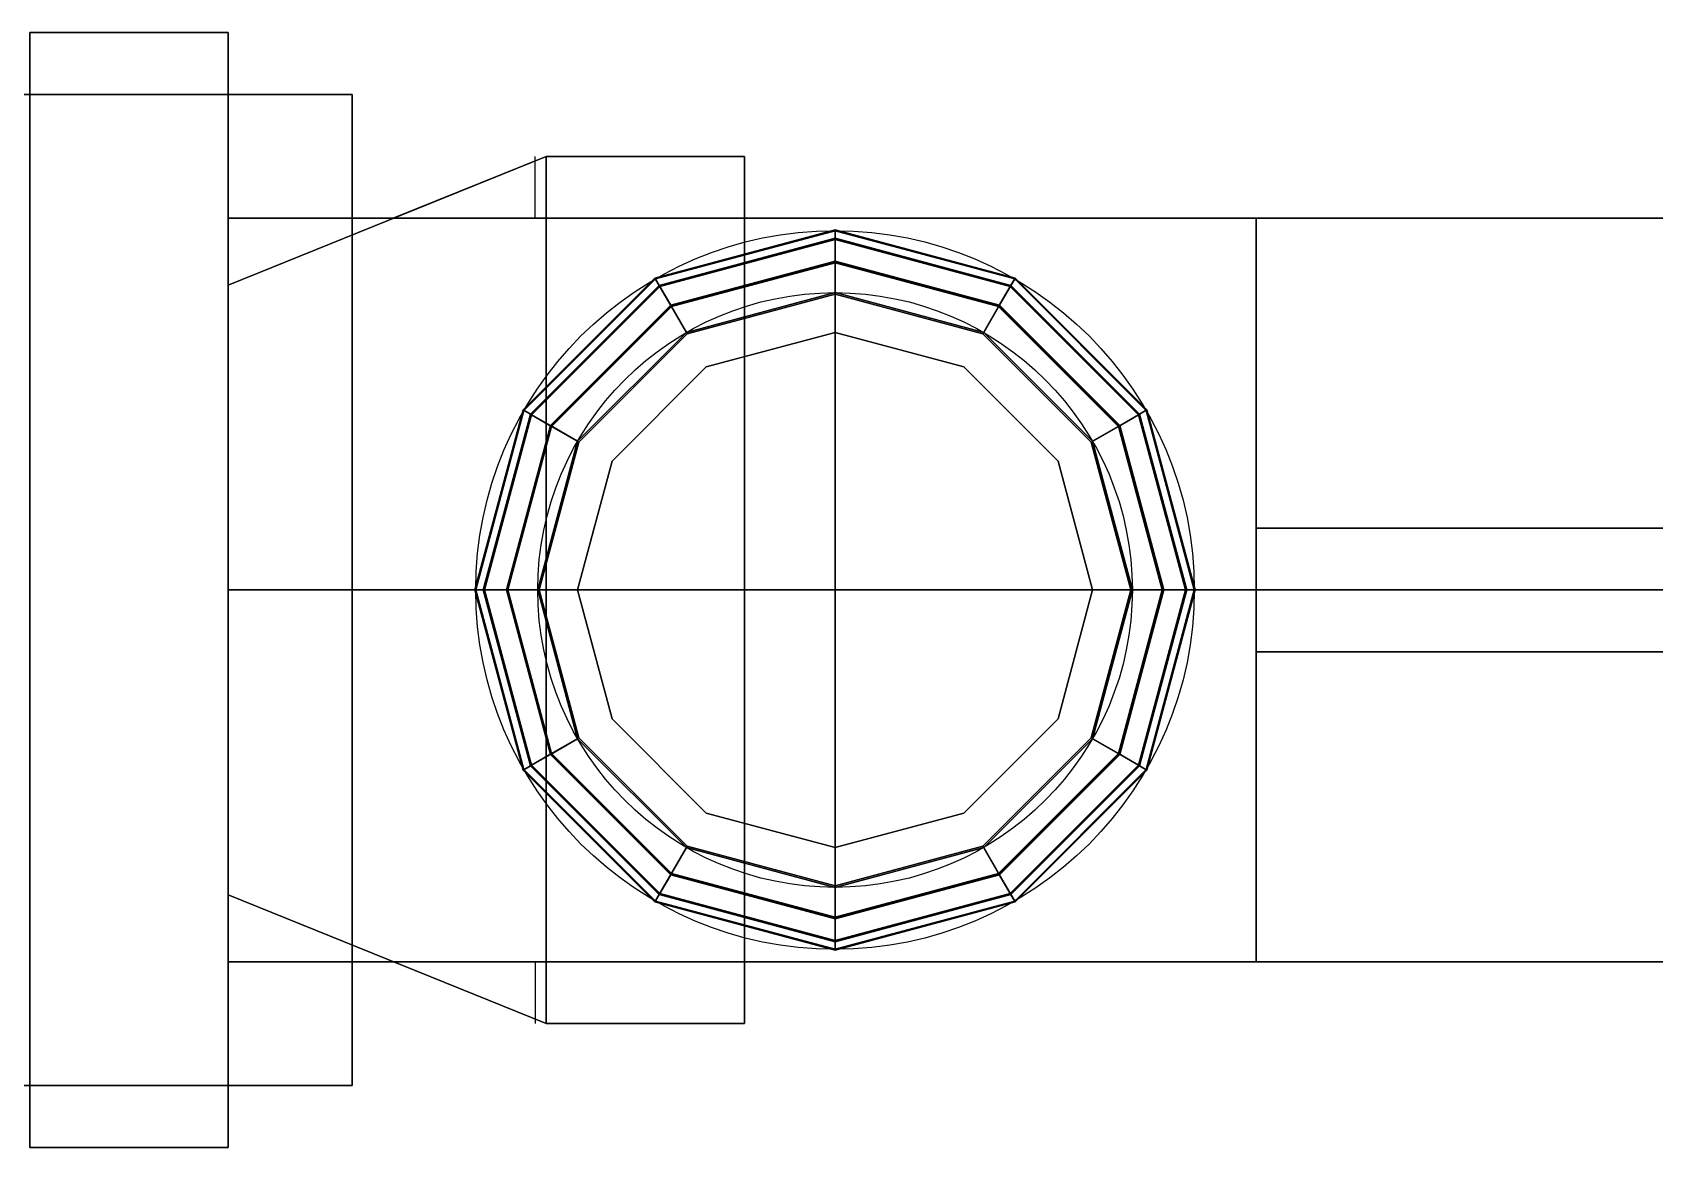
# Model space of a CAD drawing. Extents: x -19 to 904, y -1167 to 74.
# Drawn here: x 684.6 to 750.1, y -957.1 to -912.1 of the extents above; entities that cross this region are included whole.
import ezdxf

# ---------------------------------------------------------------- set-up
doc = ezdxf.new("R2010")
doc.units = 0
for name, color, linetype in [('PQ_200_2D', 1, 'Continuous'), ('PQ_200_3D', 1, 'Continuous'), ('PQ_204_2D', 7, 'Continuous'), ('PQ_204_3D', 7, 'Continuous')]:
    doc.layers.add(name, color=color, linetype=linetype)

msp = doc.modelspace()

# ---------------------------------------------------------------- linework, layer by layer
at = {"layer": 'PQ_200_2D'}
for p, q in [((692.5, -912.1), (684.5, -912.1)), ((692.5, -919.6), (692.5, -912.1)), ((697.5, -914.6), (692.5, -914.6)), ((697.5, -919.6), (697.5, -914.6)), ((705.334, -917.1), (699.156, -919.6)), ((713.334, -917.1), (705.334, -917.1)), ((713.334, -919.6), (713.334, -917.1)), ((803.334, -919.6), (692.5, -919.6)), ((692.5, -957.1), (692.5, -949.6)), ((692.5, -949.6), (803.334, -949.6)), ((697.5, -949.6), (697.5, -954.6)), ((705.334, -952.1), (699.156, -949.6)), ((713.334, -949.6), (713.334, -952.1)), ((713.334, -952.1), (705.334, -952.1)), ((697.5, -954.6), (692.5, -954.6)), ((684.5, -957.1), (692.5, -957.1))]:
    msp.add_line(p, q, dxfattribs=at)
at = {"layer": 'PQ_200_3D', "extrusion": (1, 0, 0)}
for centre in [(-934.6, 238.08, 692.5), (-934.6, 238.08, 733.99)]:
    msp.add_arc(centre, 15, 180, 0, dxfattribs=at)
at = {"layer": 'PQ_200_3D'}
for points in [[(733.99, -949.6, 270.653), (692.5, -949.6, 270.653), (692.5, -919.6, 270.653), (733.99, -919.6, 270.653)], [(692.5, -919.6, 270.653), (692.5, -949.6, 270.653), (692.5, -949.6, 238.08), (692.5, -919.6, 238.08)], [(733.99, -919.6, 238.08), (692.5, -919.6, 238.08), (692.5, -919.6, 270.653), (733.99, -919.6, 270.653)], [(733.99, -919.6, 270.653), (733.99, -949.6, 270.653), (733.99, -949.6, 238.08), (733.99, -919.6, 238.08)], [(733.99, -949.6, 270.653), (692.5, -949.6, 270.653), (692.5, -949.6, 238.08), (733.99, -949.6, 238.08)]]:
    msp.add_3dface(points, dxfattribs=at)
for points, invisible_edges in [([(692.5, -919.6, 238.08), (692.5, -921.61, 230.58), (692.5, -934.6, 238.08)], 10), ([(733.99, -921.61, 230.58), (733.99, -919.6, 238.08), (692.5, -919.6, 238.08), (692.5, -921.61, 230.58)], 8), ([(803.334, -921.61, 193.08), (713.334, -921.61, 193.08), (713.334, -919.6, 200.58), (803.334, -919.6, 200.58)], 1), ([(803.334, -919.6, 200.58), (713.334, -919.6, 200.58), (713.334, -921.61, 208.08), (803.334, -921.61, 208.08)], 4), ([(733.99, -919.6, 238.08), (733.99, -921.61, 230.58), (733.99, -934.6, 238.08)], 10), ([(692.5, -921.61, 230.58), (692.5, -927.1, 225.09), (692.5, -934.6, 238.08)], 10), ([(733.99, -927.1, 225.09), (733.99, -921.61, 230.58), (692.5, -921.61, 230.58), (692.5, -927.1, 225.09)], 10), ([(803.334, -927.1, 187.59), (713.334, -927.1, 187.59), (713.334, -921.61, 193.08), (803.334, -921.61, 193.08)], 5), ([(803.334, -921.61, 208.08), (713.334, -921.61, 208.08), (713.334, -927.1, 213.571), (803.334, -927.1, 213.571)], 5), ([(733.99, -921.61, 230.58), (733.99, -927.1, 225.09), (733.99, -934.6, 238.08)], 10), ([(710.99, -924.208, 270.653), (710.99, -924.208, 289.686), (716.99, -922.6, 289.686), (716.99, -922.6, 270.653)], 1), ([(710.99, -924.208, 294.686), (710.99, -924.208, 319.686), (716.99, -922.6, 319.686), (716.99, -922.6, 294.686)], 1), ([(711.019, -924.258, 324.686), (710.99, -924.208, 349.686), (716.99, -922.6, 349.686), (716.99, -922.658, 324.686)], 1), ([(710.99, -924.208, 354.686), (710.99, -924.208, 358.385), (716.99, -922.6, 358.385), (716.99, -922.6, 354.686)], 3), ([(710.99, -924.208, 358.385), (711.195, -924.562, 361.491), (716.99, -923.009, 361.491), (716.99, -922.6, 358.385)], 11), ([(711.195, -924.562, 361.491), (711.794, -925.6, 364.385), (716.99, -924.208, 364.385), (716.99, -923.009, 361.491)], 9), ([(716.99, -922.6, 270.653), (716.99, -922.6, 289.686), (722.99, -924.208, 289.686), (722.99, -924.208, 270.653)], 4), ([(716.99, -922.6, 294.686), (716.99, -922.6, 319.686), (722.99, -924.208, 319.686), (722.99, -924.208, 294.686)], 4), ([(716.99, -922.658, 324.686), (716.99, -922.6, 349.686), (722.99, -924.208, 349.686), (722.961, -924.258, 324.686)], 4), ([(716.99, -922.6, 354.686), (716.99, -922.6, 358.385), (722.99, -924.208, 358.385), (722.99, -924.208, 354.686)], 6), ([(716.99, -922.6, 358.385), (716.99, -923.009, 361.491), (722.786, -924.562, 361.491), (722.99, -924.208, 358.385)], 14), ([(716.99, -923.009, 361.491), (716.99, -924.208, 364.385), (722.186, -925.6, 364.385), (722.786, -924.562, 361.491)], 12), ([(706.598, -928.6, 270.653), (706.598, -928.6, 289.686), (710.99, -924.208, 289.686), (710.99, -924.208, 270.653)], 5), ([(706.598, -928.6, 294.686), (706.598, -928.6, 319.686), (710.99, -924.208, 319.686), (710.99, -924.208, 294.686)], 5), ([(706.649, -928.629, 324.686), (706.598, -928.6, 349.686), (710.99, -924.208, 349.686), (711.019, -924.258, 324.686)], 5), ([(706.598, -928.6, 354.686), (706.598, -928.6, 358.385), (710.99, -924.208, 358.385), (710.99, -924.208, 354.686)], 7), ([(706.598, -928.6, 358.385), (706.952, -928.804, 361.491), (711.195, -924.562, 361.491), (710.99, -924.208, 358.385)], 15), ([(711.794, -925.6, 364.385), (712.748, -927.252, 366.871), (716.99, -926.115, 366.871), (716.99, -924.208, 364.385)], 3), ([(716.99, -924.208, 364.385), (716.99, -926.115, 366.871), (721.233, -927.252, 366.871), (722.186, -925.6, 364.385)], 6), ([(722.99, -924.208, 358.385), (722.786, -924.562, 361.491), (727.028, -928.804, 361.491), (727.383, -928.6, 358.385)], 15), ([(722.961, -924.258, 324.686), (722.99, -924.208, 349.686), (727.383, -928.6, 349.686), (727.332, -928.629, 324.686)], 5), ([(722.99, -924.208, 270.653), (722.99, -924.208, 289.686), (727.383, -928.6, 289.686), (727.383, -928.6, 270.653)], 5), ([(722.99, -924.208, 294.686), (722.99, -924.208, 319.686), (727.383, -928.6, 319.686), (727.383, -928.6, 294.686)], 5), ([(722.99, -924.208, 354.686), (722.99, -924.208, 358.385), (727.383, -928.6, 358.385), (727.383, -928.6, 354.686)], 7), ([(706.952, -928.804, 361.491), (707.99, -929.404, 364.385), (711.794, -925.6, 364.385), (711.195, -924.562, 361.491)], 13), ([(722.786, -924.562, 361.491), (722.186, -925.6, 364.385), (725.99, -929.404, 364.385), (727.028, -928.804, 361.491)], 13), ([(707.99, -929.404, 364.385), (709.642, -930.357, 366.871), (712.748, -927.252, 366.871), (711.794, -925.6, 364.385)], 7), ([(722.186, -925.6, 364.385), (721.233, -927.252, 366.871), (724.339, -930.357, 366.871), (725.99, -929.404, 364.385)], 7), ([(712.748, -927.252, 366.871), (713.99, -929.404, 368.778), (716.99, -928.6, 368.778), (716.99, -926.115, 366.871)], 11), ([(716.99, -926.115, 366.871), (716.99, -928.6, 368.778), (719.99, -929.404, 368.778), (721.233, -927.252, 366.871)], 14), ([(692.5, -927.1, 225.09), (692.5, -934.6, 223.08), (692.5, -934.6, 238.08)], 10), ([(733.99, -934.6, 223.08), (733.99, -927.1, 225.09), (692.5, -927.1, 225.09), (692.5, -934.6, 223.08)], 2), ([(709.642, -930.357, 366.871), (711.794, -931.6, 368.778), (713.99, -929.404, 368.778), (712.748, -927.252, 366.871)], 15), ([(803.334, -934.6, 185.58), (713.334, -934.6, 185.58), (713.334, -927.1, 187.59), (803.334, -927.1, 187.59)], 4), ([(803.334, -927.1, 213.571), (713.334, -927.1, 213.571), (713.334, -934.6, 215.58), (803.334, -934.6, 215.58)], 1), ([(721.233, -927.252, 366.871), (719.99, -929.404, 368.778), (722.186, -931.6, 368.778), (724.339, -930.357, 366.871)], 15), ([(733.99, -927.1, 225.09), (733.99, -934.6, 223.08), (733.99, -934.6, 238.08)], 10), ([(704.99, -934.6, 270.653), (704.99, -934.6, 289.686), (706.598, -928.6, 289.686), (706.598, -928.6, 270.653)], 4), ([(704.99, -934.6, 294.686), (704.99, -934.6, 319.686), (706.598, -928.6, 319.686), (706.598, -928.6, 294.686)], 4), ([(705.049, -934.6, 324.686), (704.99, -934.6, 349.686), (706.598, -928.6, 349.686), (706.649, -928.629, 324.686)], 4), ([(704.99, -934.6, 354.686), (704.99, -934.6, 358.385), (706.598, -928.6, 358.385), (706.598, -928.6, 354.686)], 6), ([(704.99, -934.6, 358.385), (705.399, -934.6, 361.491), (706.952, -928.804, 361.491), (706.598, -928.6, 358.385)], 14), ([(705.399, -934.6, 361.491), (706.598, -934.6, 364.385), (707.99, -929.404, 364.385), (706.952, -928.804, 361.491)], 12), ([(713.99, -929.404, 368.778), (715.437, -931.91, 369.977), (716.99, -931.494, 369.977), (716.99, -928.6, 368.778)], 11), ([(716.99, -928.6, 368.778), (716.99, -931.494, 369.977), (718.543, -931.91, 369.977), (719.99, -929.404, 368.778)], 14), ([(727.028, -928.804, 361.491), (725.99, -929.404, 364.385), (727.383, -934.6, 364.385), (728.581, -934.6, 361.491)], 9), ([(727.383, -928.6, 358.385), (727.028, -928.804, 361.491), (728.581, -934.6, 361.491), (728.99, -934.6, 358.385)], 11), ([(727.332, -928.629, 324.686), (727.383, -928.6, 349.686), (728.99, -934.6, 349.686), (728.932, -934.6, 324.686)], 1), ([(727.383, -928.6, 270.653), (727.383, -928.6, 289.686), (728.99, -934.6, 289.686), (728.99, -934.6, 270.653)], 1), ([(727.383, -928.6, 294.686), (727.383, -928.6, 319.686), (728.99, -934.6, 319.686), (728.99, -934.6, 294.686)], 1), ([(727.383, -928.6, 354.686), (727.383, -928.6, 358.385), (728.99, -934.6, 358.385), (728.99, -934.6, 354.686)], 3), ([(706.598, -934.6, 364.385), (708.505, -934.6, 366.871), (709.642, -930.357, 366.871), (707.99, -929.404, 364.385)], 6), ([(711.794, -931.6, 368.778), (714.3, -933.047, 369.977), (715.437, -931.91, 369.977), (713.99, -929.404, 368.778)], 15), ([(719.99, -929.404, 368.778), (718.543, -931.91, 369.977), (719.68, -933.047, 369.977), (722.186, -931.6, 368.778)], 15), ([(725.99, -929.404, 364.385), (724.339, -930.357, 366.871), (725.475, -934.6, 366.871), (727.383, -934.6, 364.385)], 3), ([(708.505, -934.6, 366.871), (710.99, -934.6, 368.778), (711.794, -931.6, 368.778), (709.642, -930.357, 366.871)], 14), ([(724.339, -930.357, 366.871), (722.186, -931.6, 368.778), (722.99, -934.6, 368.778), (725.475, -934.6, 366.871)], 11), ([(715.437, -931.91, 369.977), (716.99, -934.6, 370.385), (716.99, -934.6, 370.385), (716.99, -931.494, 369.977)], 9), ([(716.99, -931.494, 369.977), (716.99, -934.6, 370.385), (716.99, -934.6, 370.385), (718.543, -931.91, 369.977)], 12), ([(710.99, -934.6, 368.778), (713.884, -934.6, 369.977), (714.3, -933.047, 369.977), (711.794, -931.6, 368.778)], 14), ([(714.3, -933.047, 369.977), (716.99, -934.6, 370.385), (716.99, -934.6, 370.385), (715.437, -931.91, 369.977)], 13), ([(718.543, -931.91, 369.977), (716.99, -934.6, 370.385), (716.99, -934.6, 370.385), (719.68, -933.047, 369.977)], 13), ([(722.186, -931.6, 368.778), (719.68, -933.047, 369.977), (720.096, -934.6, 369.977), (722.99, -934.6, 368.778)], 11), ([(713.884, -934.6, 369.977), (716.99, -934.6, 370.385), (716.99, -934.6, 370.385), (714.3, -933.047, 369.977)], 12), ([(719.68, -933.047, 369.977), (716.99, -934.6, 370.385), (716.99, -934.6, 370.385), (720.096, -934.6, 369.977)], 9), ([(692.5, -934.6, 223.08), (692.5, -942.1, 225.09), (692.5, -934.6, 238.08)], 10), ([(692.5, -942.1, 225.09), (692.5, -947.59, 230.58), (692.5, -934.6, 238.08)], 10), ([(692.5, -947.59, 230.58), (692.5, -949.6, 238.08), (692.5, -934.6, 238.08)], 10), ([(733.99, -942.1, 225.09), (733.99, -934.6, 223.08), (692.5, -934.6, 223.08), (692.5, -942.1, 225.09)], 8), ([(706.598, -940.6, 270.653), (706.598, -940.6, 289.686), (704.99, -934.6, 289.686), (704.99, -934.6, 270.653)], 1), ([(706.598, -940.6, 294.686), (706.598, -940.6, 319.686), (704.99, -934.6, 319.686), (704.99, -934.6, 294.686)], 1), ([(706.649, -940.571, 324.686), (706.598, -940.6, 349.686), (704.99, -934.6, 349.686), (705.049, -934.6, 324.686)], 1), ([(706.598, -940.6, 354.686), (706.598, -940.6, 358.385), (704.99, -934.6, 358.385), (704.99, -934.6, 354.686)], 3), ([(706.598, -940.6, 358.385), (706.952, -940.396, 361.491), (705.399, -934.6, 361.491), (704.99, -934.6, 358.385)], 11), ([(706.952, -940.396, 361.491), (707.99, -939.796, 364.385), (706.598, -934.6, 364.385), (705.399, -934.6, 361.491)], 9), ([(707.99, -939.796, 364.385), (709.642, -938.843, 366.871), (708.505, -934.6, 366.871), (706.598, -934.6, 364.385)], 3), ([(709.642, -938.843, 366.871), (711.794, -937.6, 368.778), (710.99, -934.6, 368.778), (708.505, -934.6, 366.871)], 11), ([(711.794, -937.6, 368.778), (714.3, -936.153, 369.977), (713.884, -934.6, 369.977), (710.99, -934.6, 368.778)], 11), ([(803.334, -934.6, 215.58), (713.334, -934.6, 215.58), (713.334, -942.1, 213.571), (803.334, -942.1, 213.571)], 4), ([(803.334, -942.1, 187.59), (713.334, -942.1, 187.59), (713.334, -934.6, 185.58), (803.334, -934.6, 185.58)], 1), ([(714.3, -936.153, 369.977), (716.99, -934.6, 370.385), (716.99, -934.6, 370.385), (713.884, -934.6, 369.977)], 9), ([(715.437, -937.29, 369.977), (716.99, -934.6, 370.385), (716.99, -934.6, 370.385), (714.3, -936.153, 369.977)], 13), ([(716.99, -937.706, 369.977), (716.99, -934.6, 370.385), (716.99, -934.6, 370.385), (715.437, -937.29, 369.977)], 12), ([(720.096, -934.6, 369.977), (716.99, -934.6, 370.385), (716.99, -934.6, 370.385), (719.68, -936.153, 369.977)], 12), ([(719.68, -936.153, 369.977), (716.99, -934.6, 370.385), (716.99, -934.6, 370.385), (718.543, -937.29, 369.977)], 13), ([(718.543, -937.29, 369.977), (716.99, -934.6, 370.385), (716.99, -934.6, 370.385), (716.99, -937.706, 369.977)], 9), ([(722.99, -934.6, 368.778), (720.096, -934.6, 369.977), (719.68, -936.153, 369.977), (722.186, -937.6, 368.778)], 14), ([(725.475, -934.6, 366.871), (722.99, -934.6, 368.778), (722.186, -937.6, 368.778), (724.339, -938.843, 366.871)], 14), ([(727.383, -934.6, 364.385), (725.475, -934.6, 366.871), (724.339, -938.843, 366.871), (725.99, -939.796, 364.385)], 6), ([(728.581, -934.6, 361.491), (727.383, -934.6, 364.385), (725.99, -939.796, 364.385), (727.028, -940.396, 361.491)], 12), ([(728.99, -934.6, 358.385), (728.581, -934.6, 361.491), (727.028, -940.396, 361.491), (727.383, -940.6, 358.385)], 14), ([(728.932, -934.6, 324.686), (728.99, -934.6, 349.686), (727.383, -940.6, 349.686), (727.332, -940.571, 324.686)], 4), ([(728.99, -934.6, 270.653), (728.99, -934.6, 289.686), (727.383, -940.6, 289.686), (727.383, -940.6, 270.653)], 4), ([(728.99, -934.6, 294.686), (728.99, -934.6, 319.686), (727.383, -940.6, 319.686), (727.383, -940.6, 294.686)], 4), ([(728.99, -934.6, 354.686), (728.99, -934.6, 358.385), (727.383, -940.6, 358.385), (727.383, -940.6, 354.686)], 6), ([(733.99, -934.6, 223.08), (733.99, -942.1, 225.09), (733.99, -934.6, 238.08)], 10), ([(733.99, -942.1, 225.09), (733.99, -947.59, 230.58), (733.99, -934.6, 238.08)], 10), ([(733.99, -947.59, 230.58), (733.99, -949.6, 238.08), (733.99, -934.6, 238.08)], 10), ([(713.99, -939.796, 368.778), (715.437, -937.29, 369.977), (714.3, -936.153, 369.977), (711.794, -937.6, 368.778)], 15), ([(722.186, -937.6, 368.778), (719.68, -936.153, 369.977), (718.543, -937.29, 369.977), (719.99, -939.796, 368.778)], 15), ([(716.99, -940.6, 368.778), (716.99, -937.706, 369.977), (715.437, -937.29, 369.977), (713.99, -939.796, 368.778)], 14), ([(719.99, -939.796, 368.778), (718.543, -937.29, 369.977), (716.99, -937.706, 369.977), (716.99, -940.6, 368.778)], 11), ([(712.748, -941.948, 366.871), (713.99, -939.796, 368.778), (711.794, -937.6, 368.778), (709.642, -938.843, 366.871)], 15), ([(724.339, -938.843, 366.871), (722.186, -937.6, 368.778), (719.99, -939.796, 368.778), (721.233, -941.948, 366.871)], 15), ([(711.794, -943.6, 364.385), (712.748, -941.948, 366.871), (709.642, -938.843, 366.871), (707.99, -939.796, 364.385)], 7), ([(725.99, -939.796, 364.385), (724.339, -938.843, 366.871), (721.233, -941.948, 366.871), (722.186, -943.6, 364.385)], 7), ([(711.195, -944.638, 361.491), (711.794, -943.6, 364.385), (707.99, -939.796, 364.385), (706.952, -940.396, 361.491)], 13), ([(716.99, -943.085, 366.871), (716.99, -940.6, 368.778), (713.99, -939.796, 368.778), (712.748, -941.948, 366.871)], 14), ([(721.233, -941.948, 366.871), (719.99, -939.796, 368.778), (716.99, -940.6, 368.778), (716.99, -943.085, 366.871)], 11), ([(727.028, -940.396, 361.491), (725.99, -939.796, 364.385), (722.186, -943.6, 364.385), (722.786, -944.638, 361.491)], 13), ([(710.99, -944.992, 358.385), (711.195, -944.638, 361.491), (706.952, -940.396, 361.491), (706.598, -940.6, 358.385)], 15), ([(711.019, -944.942, 324.686), (710.99, -944.992, 349.686), (706.598, -940.6, 349.686), (706.649, -940.571, 324.686)], 5), ([(710.99, -944.992, 270.653), (710.99, -944.992, 289.686), (706.598, -940.6, 289.686), (706.598, -940.6, 270.653)], 5), ([(710.99, -944.992, 294.686), (710.99, -944.992, 319.686), (706.598, -940.6, 319.686), (706.598, -940.6, 294.686)], 5), ([(710.99, -944.992, 354.686), (710.99, -944.992, 358.385), (706.598, -940.6, 358.385), (706.598, -940.6, 354.686)], 7), ([(727.383, -940.6, 358.385), (727.028, -940.396, 361.491), (722.786, -944.638, 361.491), (722.99, -944.992, 358.385)], 15), ([(727.332, -940.571, 324.686), (727.383, -940.6, 349.686), (722.99, -944.992, 349.686), (722.961, -944.942, 324.686)], 5), ([(727.383, -940.6, 270.653), (727.383, -940.6, 289.686), (722.99, -944.992, 289.686), (722.99, -944.992, 270.653)], 5), ([(727.383, -940.6, 294.686), (727.383, -940.6, 319.686), (722.99, -944.992, 319.686), (722.99, -944.992, 294.686)], 5), ([(727.383, -940.6, 354.686), (727.383, -940.6, 358.385), (722.99, -944.992, 358.385), (722.99, -944.992, 354.686)], 7), ([(716.99, -944.992, 364.385), (716.99, -943.085, 366.871), (712.748, -941.948, 366.871), (711.794, -943.6, 364.385)], 6), ([(722.186, -943.6, 364.385), (721.233, -941.948, 366.871), (716.99, -943.085, 366.871), (716.99, -944.992, 364.385)], 3), ([(733.99, -947.59, 230.58), (733.99, -942.1, 225.09), (692.5, -942.1, 225.09), (692.5, -947.59, 230.58)], 10), ([(803.334, -942.1, 213.571), (713.334, -942.1, 213.571), (713.334, -947.59, 208.08), (803.334, -947.59, 208.08)], 5), ([(803.334, -947.59, 193.08), (713.334, -947.59, 193.08), (713.334, -942.1, 187.59), (803.334, -942.1, 187.59)], 5), ([(716.99, -946.191, 361.491), (716.99, -944.992, 364.385), (711.794, -943.6, 364.385), (711.195, -944.638, 361.491)], 12), ([(722.786, -944.638, 361.491), (722.186, -943.6, 364.385), (716.99, -944.992, 364.385), (716.99, -946.191, 361.491)], 9), ([(716.99, -946.6, 358.385), (716.99, -946.191, 361.491), (711.195, -944.638, 361.491), (710.99, -944.992, 358.385)], 14), ([(722.99, -944.992, 358.385), (722.786, -944.638, 361.491), (716.99, -946.191, 361.491), (716.99, -946.6, 358.385)], 11), ([(716.99, -946.542, 324.686), (716.99, -946.6, 349.686), (710.99, -944.992, 349.686), (711.019, -944.942, 324.686)], 4), ([(716.99, -946.6, 270.653), (716.99, -946.6, 289.686), (710.99, -944.992, 289.686), (710.99, -944.992, 270.653)], 4), ([(716.99, -946.6, 294.686), (716.99, -946.6, 319.686), (710.99, -944.992, 319.686), (710.99, -944.992, 294.686)], 4), ([(716.99, -946.6, 354.686), (716.99, -946.6, 358.385), (710.99, -944.992, 358.385), (710.99, -944.992, 354.686)], 6), ([(722.961, -944.942, 324.686), (722.99, -944.992, 349.686), (716.99, -946.6, 349.686), (716.99, -946.542, 324.686)], 1), ([(722.99, -944.992, 270.653), (722.99, -944.992, 289.686), (716.99, -946.6, 289.686), (716.99, -946.6, 270.653)], 1), ([(722.99, -944.992, 294.686), (722.99, -944.992, 319.686), (716.99, -946.6, 319.686), (716.99, -946.6, 294.686)], 1), ([(722.99, -944.992, 354.686), (722.99, -944.992, 358.385), (716.99, -946.6, 358.385), (716.99, -946.6, 354.686)], 3), ([(733.99, -949.6, 238.08), (733.99, -947.59, 230.58), (692.5, -947.59, 230.58), (692.5, -949.6, 238.08)], 2), ([(803.334, -947.59, 208.08), (713.334, -947.59, 208.08), (713.334, -949.6, 200.58), (803.334, -949.6, 200.58)], 1), ([(803.334, -949.6, 200.58), (713.334, -949.6, 200.58), (713.334, -947.59, 193.08), (803.334, -947.59, 193.08)], 4)]:
    msp.add_3dface(points, dxfattribs=dict(at, invisible_edges=invisible_edges))
at = {"layer": 'PQ_204_2D'}
for p, q in [((704.891, -919.6), (704.891, -917.1)), ((692.5, -919.6), (692.5, -949.6)), ((733.99, -919.6), (733.99, -949.6)), ((733.99, -932.1), (733.99, -937.1)), ((838.334, -932.1), (733.99, -932.1)), ((733.99, -937.1), (838.334, -937.1)), ((704.891, -949.6), (704.891, -952.1))]:
    msp.add_line(p, q, dxfattribs=at)
for radius in [14.5, 12]:
    msp.add_circle((716.99, -934.6), radius, dxfattribs=at)
at = {"layer": 'PQ_204_3D'}
for points, invisible_edges in [([(705.334, -919.445, 191.83), (692.5, -923.942, 194.427), (692.5, -922.293, 200.58), (705.334, -917.1, 200.58)], 1), ([(705.334, -917.1, 200.58), (692.5, -922.293, 200.58), (692.5, -923.942, 206.734), (705.334, -919.445, 209.33)], 4), ([(713.334, -919.445, 191.83), (705.334, -919.445, 191.83), (705.334, -917.1, 200.58), (713.334, -917.1, 200.58)], 1), ([(713.334, -917.1, 200.58), (705.334, -917.1, 200.58), (705.334, -919.445, 209.33), (713.334, -919.445, 209.33)], 4), ([(705.334, -925.85, 185.425), (692.5, -928.447, 189.922), (692.5, -923.942, 194.427), (705.334, -919.445, 191.83)], 5), ([(705.334, -919.445, 209.33), (692.5, -923.942, 206.734), (692.5, -928.447, 211.238), (705.334, -925.85, 215.736)], 5), ([(713.334, -925.85, 185.425), (705.334, -925.85, 185.425), (705.334, -919.445, 191.83), (713.334, -919.445, 191.83)], 5), ([(713.334, -919.445, 209.33), (705.334, -919.445, 209.33), (705.334, -925.85, 215.736), (713.334, -925.85, 215.736)], 5), ([(705.334, -934.6, 183.08), (692.5, -934.6, 188.273), (692.5, -928.447, 189.922), (705.334, -925.85, 185.425)], 4), ([(705.334, -925.85, 215.736), (692.5, -928.447, 211.238), (692.5, -934.6, 212.887), (705.334, -934.6, 218.08)], 1), ([(713.334, -934.6, 183.08), (705.334, -934.6, 183.08), (705.334, -925.85, 185.425), (713.334, -925.85, 185.425)], 4), ([(713.334, -925.85, 215.736), (705.334, -925.85, 215.736), (705.334, -934.6, 218.08), (713.334, -934.6, 218.08)], 1), ([(705.334, -934.6, 218.08), (692.5, -934.6, 212.887), (692.5, -940.753, 211.238), (705.334, -943.35, 215.736)], 4), ([(705.334, -943.35, 185.425), (692.5, -940.753, 189.922), (692.5, -934.6, 188.273), (705.334, -934.6, 183.08)], 1), ([(713.334, -934.6, 218.08), (705.334, -934.6, 218.08), (705.334, -943.35, 215.736), (713.334, -943.35, 215.736)], 4), ([(713.334, -943.35, 185.425), (705.334, -943.35, 185.425), (705.334, -934.6, 183.08), (713.334, -934.6, 183.08)], 1), ([(705.334, -943.35, 215.736), (692.5, -940.753, 211.238), (692.5, -945.258, 206.734), (705.334, -949.755, 209.33)], 5), ([(705.334, -949.755, 191.83), (692.5, -945.258, 194.427), (692.5, -940.753, 189.922), (705.334, -943.35, 185.425)], 5), ([(713.334, -943.35, 215.736), (705.334, -943.35, 215.736), (705.334, -949.755, 209.33), (713.334, -949.755, 209.33)], 5), ([(713.334, -949.755, 191.83), (705.334, -949.755, 191.83), (705.334, -943.35, 185.425), (713.334, -943.35, 185.425)], 5), ([(705.334, -949.755, 209.33), (692.5, -945.258, 206.734), (692.5, -946.907, 200.58), (705.334, -952.1, 200.58)], 1), ([(705.334, -952.1, 200.58), (692.5, -946.907, 200.58), (692.5, -945.258, 194.427), (705.334, -949.755, 191.83)], 4), ([(713.334, -949.755, 209.33), (705.334, -949.755, 209.33), (705.334, -952.1, 200.58), (713.334, -952.1, 200.58)], 1), ([(713.334, -952.1, 200.58), (705.334, -952.1, 200.58), (705.334, -949.755, 191.83), (713.334, -949.755, 191.83)], 4)]:
    msp.add_3dface(points, dxfattribs=dict(at, invisible_edges=invisible_edges))
for points in [[(713.334, -921.61, 193.08), (713.334, -919.445, 191.83), (713.334, -917.1, 200.58), (713.334, -919.6, 200.58)], [(713.334, -919.6, 200.58), (713.334, -917.1, 200.58), (713.334, -919.445, 209.33), (713.334, -921.61, 208.08)], [(713.334, -927.1, 187.59), (713.334, -925.85, 185.425), (713.334, -919.445, 191.83), (713.334, -921.61, 193.08)], [(713.334, -921.61, 208.08), (713.334, -919.445, 209.33), (713.334, -925.85, 215.736), (713.334, -927.1, 213.571)], [(709.892, -922.306, 350.925), (709.722, -922.011, 352.186), (716.99, -920.063, 352.186), (716.99, -920.405, 350.925)], [(709.722, -922.011, 352.186), (709.892, -922.306, 353.447), (716.99, -920.405, 353.447), (716.99, -920.063, 352.186)], [(709.908, -922.333, 290.936), (709.74, -922.043, 292.186), (716.99, -920.1, 292.186), (716.99, -920.435, 290.936)], [(709.74, -922.043, 292.186), (709.908, -922.333, 293.436), (716.99, -920.435, 293.436), (716.99, -920.1, 292.186)], [(709.903, -922.324, 320.953), (709.74, -922.043, 322.216), (716.99, -920.1, 322.216), (716.99, -920.425, 320.953)], [(709.74, -922.043, 322.216), (709.918, -922.35, 323.47), (716.99, -920.455, 323.47), (716.99, -920.1, 322.216)], [(710.357, -923.112, 350.009), (709.892, -922.306, 350.925), (716.99, -920.405, 350.925), (716.99, -921.335, 350.009)], [(709.892, -922.306, 353.447), (710.357, -923.112, 354.363), (716.99, -921.335, 354.363), (716.99, -920.405, 353.447)], [(716.99, -920.405, 350.925), (716.99, -920.063, 352.186), (724.258, -922.011, 352.186), (724.088, -922.306, 350.925)], [(716.99, -920.063, 352.186), (716.99, -920.405, 353.447), (724.088, -922.306, 353.447), (724.258, -922.011, 352.186)], [(716.99, -920.435, 290.936), (716.99, -920.1, 292.186), (724.24, -922.043, 292.186), (724.073, -922.333, 290.936)], [(716.99, -920.1, 292.186), (716.99, -920.435, 293.436), (724.073, -922.333, 293.436), (724.24, -922.043, 292.186)], [(716.99, -920.425, 320.953), (716.99, -920.1, 322.216), (724.24, -922.043, 322.216), (724.078, -922.324, 320.953)], [(716.99, -920.1, 322.216), (716.99, -920.455, 323.47), (724.063, -922.35, 323.47), (724.24, -922.043, 322.216)], [(716.99, -921.335, 350.009), (716.99, -920.405, 350.925), (724.088, -922.306, 350.925), (723.623, -923.112, 350.009)], [(716.99, -920.405, 353.447), (716.99, -921.335, 354.363), (723.623, -923.112, 354.363), (724.088, -922.306, 353.447)], [(710.361, -923.118, 320.026), (709.903, -922.324, 320.953), (716.99, -920.425, 320.953), (716.99, -921.342, 320.026)], [(710.365, -923.125, 290.021), (709.908, -922.333, 290.936), (716.99, -920.435, 290.936), (716.99, -921.35, 290.021)], [(709.908, -922.333, 293.436), (710.365, -923.125, 294.351), (716.99, -921.35, 294.351), (716.99, -920.435, 293.436)], [(709.918, -922.35, 323.47), (710.386, -923.162, 324.375), (716.99, -921.392, 324.375), (716.99, -920.455, 323.47)], [(716.99, -921.342, 320.026), (716.99, -920.425, 320.953), (724.078, -922.324, 320.953), (723.619, -923.118, 320.026)], [(716.99, -921.35, 290.021), (716.99, -920.435, 290.936), (724.073, -922.333, 290.936), (723.615, -923.125, 290.021)], [(716.99, -920.435, 293.436), (716.99, -921.35, 294.351), (723.615, -923.125, 294.351), (724.073, -922.333, 293.436)], [(716.99, -920.455, 323.47), (716.99, -921.392, 324.375), (723.594, -923.162, 324.375), (724.063, -922.35, 323.47)], [(710.99, -924.208, 349.686), (710.357, -923.112, 350.009), (716.99, -921.335, 350.009), (716.99, -922.6, 349.686)], [(710.357, -923.112, 354.363), (710.99, -924.208, 354.686), (716.99, -922.6, 354.686), (716.99, -921.335, 354.363)], [(710.99, -924.208, 319.686), (710.361, -923.118, 320.026), (716.99, -921.342, 320.026), (716.99, -922.6, 319.686)], [(710.99, -924.208, 289.686), (710.365, -923.125, 290.021), (716.99, -921.35, 290.021), (716.99, -922.6, 289.686)], [(710.365, -923.125, 294.351), (710.99, -924.208, 294.686), (716.99, -922.6, 294.686), (716.99, -921.35, 294.351)], [(710.386, -923.162, 324.375), (711.019, -924.258, 324.686), (716.99, -922.658, 324.686), (716.99, -921.392, 324.375)], [(716.99, -922.6, 349.686), (716.99, -921.335, 350.009), (723.623, -923.112, 350.009), (722.99, -924.208, 349.686)], [(716.99, -921.335, 354.363), (716.99, -922.6, 354.686), (722.99, -924.208, 354.686), (723.623, -923.112, 354.363)], [(716.99, -922.6, 319.686), (716.99, -921.342, 320.026), (723.619, -923.118, 320.026), (722.99, -924.208, 319.686)], [(716.99, -922.6, 289.686), (716.99, -921.35, 290.021), (723.615, -923.125, 290.021), (722.99, -924.208, 289.686)], [(716.99, -921.35, 294.351), (716.99, -922.6, 294.686), (722.99, -924.208, 294.686), (723.615, -923.125, 294.351)], [(716.99, -921.392, 324.375), (716.99, -922.658, 324.686), (722.961, -924.258, 324.686), (723.594, -923.162, 324.375)], [(692.5, -923.942, 194.427), (692.5, -934.6, 200.58), (692.5, -934.6, 200.58), (692.5, -922.293, 200.58)], [(692.5, -922.293, 200.58), (692.5, -934.6, 200.58), (692.5, -934.6, 200.58), (692.5, -923.942, 206.734)], [(704.697, -927.502, 350.925), (704.401, -927.332, 352.186), (709.722, -922.011, 352.186), (709.892, -922.306, 350.925)], [(704.401, -927.332, 352.186), (704.697, -927.502, 353.447), (709.892, -922.306, 353.447), (709.722, -922.011, 352.186)], [(704.723, -927.517, 290.936), (704.433, -927.35, 292.186), (709.74, -922.043, 292.186), (709.908, -922.333, 290.936)], [(704.433, -927.35, 292.186), (704.723, -927.517, 293.436), (709.908, -922.333, 293.436), (709.74, -922.043, 292.186)], [(704.715, -927.513, 320.953), (704.433, -927.35, 322.216), (709.74, -922.043, 322.216), (709.903, -922.324, 320.953)], [(704.433, -927.35, 322.216), (704.74, -927.527, 323.47), (709.918, -922.35, 323.47), (709.74, -922.043, 322.216)], [(705.502, -927.967, 350.009), (704.697, -927.502, 350.925), (709.892, -922.306, 350.925), (710.357, -923.112, 350.009)], [(704.697, -927.502, 353.447), (705.502, -927.967, 354.363), (710.357, -923.112, 354.363), (709.892, -922.306, 353.447)], [(705.508, -927.971, 320.026), (704.715, -927.513, 320.953), (709.903, -922.324, 320.953), (710.361, -923.118, 320.026)], [(705.515, -927.975, 290.021), (704.723, -927.517, 290.936), (709.908, -922.333, 290.936), (710.365, -923.125, 290.021)], [(704.723, -927.517, 293.436), (705.515, -927.975, 294.351), (710.365, -923.125, 294.351), (709.908, -922.333, 293.436)], [(704.74, -927.527, 323.47), (705.552, -927.996, 324.375), (710.386, -923.162, 324.375), (709.918, -922.35, 323.47)], [(724.063, -922.35, 323.47), (723.594, -923.162, 324.375), (728.428, -927.996, 324.375), (729.24, -927.527, 323.47)], [(723.615, -923.125, 290.021), (724.073, -922.333, 290.936), (729.258, -927.517, 290.936), (728.465, -927.975, 290.021)], [(724.073, -922.333, 293.436), (723.615, -923.125, 294.351), (728.465, -927.975, 294.351), (729.258, -927.517, 293.436)], [(723.619, -923.118, 320.026), (724.078, -922.324, 320.953), (729.266, -927.513, 320.953), (728.472, -927.971, 320.026)], [(723.623, -923.112, 350.009), (724.088, -922.306, 350.925), (729.284, -927.502, 350.925), (728.478, -927.967, 350.009)], [(724.088, -922.306, 353.447), (723.623, -923.112, 354.363), (728.478, -927.967, 354.363), (729.284, -927.502, 353.447)], [(724.24, -922.043, 322.216), (724.063, -922.35, 323.47), (729.24, -927.527, 323.47), (729.547, -927.35, 322.216)], [(724.073, -922.333, 290.936), (724.24, -922.043, 292.186), (729.548, -927.35, 292.186), (729.258, -927.517, 290.936)], [(724.24, -922.043, 292.186), (724.073, -922.333, 293.436), (729.258, -927.517, 293.436), (729.548, -927.35, 292.186)], [(724.078, -922.324, 320.953), (724.24, -922.043, 322.216), (729.547, -927.35, 322.216), (729.266, -927.513, 320.953)], [(724.088, -922.306, 350.925), (724.258, -922.011, 352.186), (729.579, -927.332, 352.186), (729.284, -927.502, 350.925)], [(724.258, -922.011, 352.186), (724.088, -922.306, 353.447), (729.284, -927.502, 353.447), (729.579, -927.332, 352.186)], [(706.598, -928.6, 349.686), (705.502, -927.967, 350.009), (710.357, -923.112, 350.009), (710.99, -924.208, 349.686)], [(705.502, -927.967, 354.363), (706.598, -928.6, 354.686), (710.99, -924.208, 354.686), (710.357, -923.112, 354.363)], [(706.598, -928.6, 319.686), (705.508, -927.971, 320.026), (710.361, -923.118, 320.026), (710.99, -924.208, 319.686)], [(706.598, -928.6, 289.686), (705.515, -927.975, 290.021), (710.365, -923.125, 290.021), (710.99, -924.208, 289.686)], [(705.515, -927.975, 294.351), (706.598, -928.6, 294.686), (710.99, -924.208, 294.686), (710.365, -923.125, 294.351)], [(705.552, -927.996, 324.375), (706.649, -928.629, 324.686), (711.019, -924.258, 324.686), (710.386, -923.162, 324.375)], [(723.594, -923.162, 324.375), (722.961, -924.258, 324.686), (727.332, -928.629, 324.686), (728.428, -927.996, 324.375)], [(722.99, -924.208, 349.686), (723.623, -923.112, 350.009), (728.478, -927.967, 350.009), (727.383, -928.6, 349.686)], [(723.623, -923.112, 354.363), (722.99, -924.208, 354.686), (727.383, -928.6, 354.686), (728.478, -927.967, 354.363)], [(722.99, -924.208, 319.686), (723.619, -923.118, 320.026), (728.472, -927.971, 320.026), (727.383, -928.6, 319.686)], [(722.99, -924.208, 289.686), (723.615, -923.125, 290.021), (728.465, -927.975, 290.021), (727.383, -928.6, 289.686)], [(723.615, -923.125, 294.351), (722.99, -924.208, 294.686), (727.383, -928.6, 294.686), (728.465, -927.975, 294.351)], [(692.5, -928.447, 189.922), (692.5, -934.6, 200.58), (692.5, -934.6, 200.58), (692.5, -923.942, 194.427)], [(692.5, -923.942, 206.734), (692.5, -934.6, 200.58), (692.5, -934.6, 200.58), (692.5, -928.447, 211.238)], [(713.334, -934.6, 185.58), (713.334, -934.6, 183.08), (713.334, -925.85, 185.425), (713.334, -927.1, 187.59)], [(713.334, -927.1, 213.571), (713.334, -925.85, 215.736), (713.334, -934.6, 218.08), (713.334, -934.6, 215.58)], [(702.795, -934.6, 350.925), (702.454, -934.6, 352.186), (704.401, -927.332, 352.186), (704.697, -927.502, 350.925)], [(702.454, -934.6, 352.186), (702.795, -934.6, 353.447), (704.697, -927.502, 353.447), (704.401, -927.332, 352.186)], [(702.825, -934.6, 290.936), (702.49, -934.6, 292.186), (704.433, -927.35, 292.186), (704.723, -927.517, 290.936)], [(702.49, -934.6, 292.186), (702.825, -934.6, 293.436), (704.723, -927.517, 293.436), (704.433, -927.35, 292.186)], [(702.815, -934.6, 320.953), (702.49, -934.6, 322.216), (704.433, -927.35, 322.216), (704.715, -927.513, 320.953)], [(702.49, -934.6, 322.216), (702.845, -934.6, 323.47), (704.74, -927.527, 323.47), (704.433, -927.35, 322.216)], [(703.725, -934.6, 350.009), (702.795, -934.6, 350.925), (704.697, -927.502, 350.925), (705.502, -927.967, 350.009)], [(702.795, -934.6, 353.447), (703.725, -934.6, 354.363), (705.502, -927.967, 354.363), (704.697, -927.502, 353.447)], [(703.732, -934.6, 320.026), (702.815, -934.6, 320.953), (704.715, -927.513, 320.953), (705.508, -927.971, 320.026)], [(703.74, -934.6, 290.021), (702.825, -934.6, 290.936), (704.723, -927.517, 290.936), (705.515, -927.975, 290.021)], [(702.825, -934.6, 293.436), (703.74, -934.6, 294.351), (705.515, -927.975, 294.351), (704.723, -927.517, 293.436)], [(702.845, -934.6, 323.47), (703.783, -934.6, 324.375), (705.552, -927.996, 324.375), (704.74, -927.527, 323.47)], [(729.24, -927.527, 323.47), (728.428, -927.996, 324.375), (730.198, -934.6, 324.375), (731.136, -934.6, 323.47)], [(728.465, -927.975, 290.021), (729.258, -927.517, 290.936), (731.155, -934.6, 290.936), (730.24, -934.6, 290.021)], [(729.258, -927.517, 293.436), (728.465, -927.975, 294.351), (730.24, -934.6, 294.351), (731.155, -934.6, 293.436)], [(728.472, -927.971, 320.026), (729.266, -927.513, 320.953), (731.165, -934.6, 320.953), (730.249, -934.6, 320.026)], [(728.478, -927.967, 350.009), (729.284, -927.502, 350.925), (731.186, -934.6, 350.925), (730.256, -934.6, 350.009)], [(729.284, -927.502, 353.447), (728.478, -927.967, 354.363), (730.256, -934.6, 354.363), (731.186, -934.6, 353.447)], [(729.547, -927.35, 322.216), (729.24, -927.527, 323.47), (731.136, -934.6, 323.47), (731.49, -934.6, 322.216)], [(729.258, -927.517, 290.936), (729.548, -927.35, 292.186), (731.49, -934.6, 292.186), (731.155, -934.6, 290.936)], [(729.548, -927.35, 292.186), (729.258, -927.517, 293.436), (731.155, -934.6, 293.436), (731.49, -934.6, 292.186)], [(729.266, -927.513, 320.953), (729.547, -927.35, 322.216), (731.49, -934.6, 322.216), (731.165, -934.6, 320.953)], [(729.284, -927.502, 350.925), (729.579, -927.332, 352.186), (731.527, -934.6, 352.186), (731.186, -934.6, 350.925)], [(729.579, -927.332, 352.186), (729.284, -927.502, 353.447), (731.186, -934.6, 353.447), (731.527, -934.6, 352.186)], [(704.99, -934.6, 349.686), (703.725, -934.6, 350.009), (705.502, -927.967, 350.009), (706.598, -928.6, 349.686)], [(703.725, -934.6, 354.363), (704.99, -934.6, 354.686), (706.598, -928.6, 354.686), (705.502, -927.967, 354.363)], [(704.99, -934.6, 319.686), (703.732, -934.6, 320.026), (705.508, -927.971, 320.026), (706.598, -928.6, 319.686)], [(704.99, -934.6, 289.686), (703.74, -934.6, 290.021), (705.515, -927.975, 290.021), (706.598, -928.6, 289.686)], [(703.74, -934.6, 294.351), (704.99, -934.6, 294.686), (706.598, -928.6, 294.686), (705.515, -927.975, 294.351)], [(703.783, -934.6, 324.375), (705.049, -934.6, 324.686), (706.649, -928.629, 324.686), (705.552, -927.996, 324.375)], [(728.428, -927.996, 324.375), (727.332, -928.629, 324.686), (728.932, -934.6, 324.686), (730.198, -934.6, 324.375)], [(727.383, -928.6, 349.686), (728.478, -927.967, 350.009), (730.256, -934.6, 350.009), (728.99, -934.6, 349.686)], [(728.478, -927.967, 354.363), (727.383, -928.6, 354.686), (728.99, -934.6, 354.686), (730.256, -934.6, 354.363)], [(727.383, -928.6, 319.686), (728.472, -927.971, 320.026), (730.249, -934.6, 320.026), (728.99, -934.6, 319.686)], [(727.383, -928.6, 289.686), (728.465, -927.975, 290.021), (730.24, -934.6, 290.021), (728.99, -934.6, 289.686)], [(728.465, -927.975, 294.351), (727.383, -928.6, 294.686), (728.99, -934.6, 294.686), (730.24, -934.6, 294.351)], [(692.5, -934.6, 188.273), (692.5, -934.6, 200.58), (692.5, -934.6, 200.58), (692.5, -928.447, 189.922)], [(692.5, -928.447, 211.238), (692.5, -934.6, 200.58), (692.5, -934.6, 200.58), (692.5, -934.6, 212.887)], [(692.5, -934.6, 212.887), (692.5, -934.6, 200.58), (692.5, -934.6, 200.58), (692.5, -940.753, 211.238)], [(692.5, -940.753, 211.238), (692.5, -934.6, 200.58), (692.5, -934.6, 200.58), (692.5, -945.258, 206.734)], [(692.5, -945.258, 206.734), (692.5, -934.6, 200.58), (692.5, -934.6, 200.58), (692.5, -946.907, 200.58)], [(692.5, -946.907, 200.58), (692.5, -934.6, 200.58), (692.5, -934.6, 200.58), (692.5, -945.258, 194.427)], [(692.5, -945.258, 194.427), (692.5, -934.6, 200.58), (692.5, -934.6, 200.58), (692.5, -940.753, 189.922)], [(692.5, -940.753, 189.922), (692.5, -934.6, 200.58), (692.5, -934.6, 200.58), (692.5, -934.6, 188.273)], [(704.697, -941.698, 350.925), (704.401, -941.868, 352.186), (702.454, -934.6, 352.186), (702.795, -934.6, 350.925)], [(704.401, -941.868, 352.186), (704.697, -941.698, 353.447), (702.795, -934.6, 353.447), (702.454, -934.6, 352.186)], [(704.723, -941.683, 290.936), (704.433, -941.85, 292.186), (702.49, -934.6, 292.186), (702.825, -934.6, 290.936)], [(704.433, -941.85, 292.186), (704.723, -941.683, 293.436), (702.825, -934.6, 293.436), (702.49, -934.6, 292.186)], [(704.715, -941.687, 320.953), (704.433, -941.85, 322.216), (702.49, -934.6, 322.216), (702.815, -934.6, 320.953)], [(704.433, -941.85, 322.216), (704.74, -941.673, 323.47), (702.845, -934.6, 323.47), (702.49, -934.6, 322.216)], [(705.502, -941.233, 350.009), (704.697, -941.698, 350.925), (702.795, -934.6, 350.925), (703.725, -934.6, 350.009)], [(704.697, -941.698, 353.447), (705.502, -941.233, 354.363), (703.725, -934.6, 354.363), (702.795, -934.6, 353.447)], [(705.508, -941.229, 320.026), (704.715, -941.687, 320.953), (702.815, -934.6, 320.953), (703.732, -934.6, 320.026)], [(705.515, -941.225, 290.021), (704.723, -941.683, 290.936), (702.825, -934.6, 290.936), (703.74, -934.6, 290.021)], [(704.723, -941.683, 293.436), (705.515, -941.225, 294.351), (703.74, -934.6, 294.351), (702.825, -934.6, 293.436)], [(704.74, -941.673, 323.47), (705.552, -941.204, 324.375), (703.783, -934.6, 324.375), (702.845, -934.6, 323.47)], [(706.598, -940.6, 349.686), (705.502, -941.233, 350.009), (703.725, -934.6, 350.009), (704.99, -934.6, 349.686)], [(705.502, -941.233, 354.363), (706.598, -940.6, 354.686), (704.99, -934.6, 354.686), (703.725, -934.6, 354.363)], [(706.598, -940.6, 319.686), (705.508, -941.229, 320.026), (703.732, -934.6, 320.026), (704.99, -934.6, 319.686)], [(706.598, -940.6, 289.686), (705.515, -941.225, 290.021), (703.74, -934.6, 290.021), (704.99, -934.6, 289.686)], [(705.515, -941.225, 294.351), (706.598, -940.6, 294.686), (704.99, -934.6, 294.686), (703.74, -934.6, 294.351)], [(705.552, -941.204, 324.375), (706.649, -940.571, 324.686), (705.049, -934.6, 324.686), (703.783, -934.6, 324.375)], [(713.334, -934.6, 215.58), (713.334, -934.6, 218.08), (713.334, -943.35, 215.736), (713.334, -942.1, 213.571)], [(713.334, -942.1, 187.59), (713.334, -943.35, 185.425), (713.334, -934.6, 183.08), (713.334, -934.6, 185.58)], [(730.198, -934.6, 324.375), (728.932, -934.6, 324.686), (727.332, -940.571, 324.686), (728.428, -941.204, 324.375)], [(728.99, -934.6, 289.686), (730.24, -934.6, 290.021), (728.465, -941.225, 290.021), (727.383, -940.6, 289.686)], [(730.24, -934.6, 294.351), (728.99, -934.6, 294.686), (727.383, -940.6, 294.686), (728.465, -941.225, 294.351)], [(728.99, -934.6, 319.686), (730.249, -934.6, 320.026), (728.472, -941.229, 320.026), (727.383, -940.6, 319.686)], [(728.99, -934.6, 349.686), (730.256, -934.6, 350.009), (728.478, -941.233, 350.009), (727.383, -940.6, 349.686)], [(730.256, -934.6, 354.363), (728.99, -934.6, 354.686), (727.383, -940.6, 354.686), (728.478, -941.233, 354.363)], [(731.136, -934.6, 323.47), (730.198, -934.6, 324.375), (728.428, -941.204, 324.375), (729.24, -941.673, 323.47)], [(730.24, -934.6, 290.021), (731.155, -934.6, 290.936), (729.258, -941.683, 290.936), (728.465, -941.225, 290.021)], [(731.155, -934.6, 293.436), (730.24, -934.6, 294.351), (728.465, -941.225, 294.351), (729.258, -941.683, 293.436)], [(730.249, -934.6, 320.026), (731.165, -934.6, 320.953), (729.266, -941.687, 320.953), (728.472, -941.229, 320.026)], [(730.256, -934.6, 350.009), (731.186, -934.6, 350.925), (729.284, -941.698, 350.925), (728.478, -941.233, 350.009)], [(731.186, -934.6, 353.447), (730.256, -934.6, 354.363), (728.478, -941.233, 354.363), (729.284, -941.698, 353.447)], [(731.49, -934.6, 322.216), (731.136, -934.6, 323.47), (729.24, -941.673, 323.47), (729.547, -941.85, 322.216)], [(731.155, -934.6, 290.936), (731.49, -934.6, 292.186), (729.548, -941.85, 292.186), (729.258, -941.683, 290.936)], [(731.49, -934.6, 292.186), (731.155, -934.6, 293.436), (729.258, -941.683, 293.436), (729.548, -941.85, 292.186)], [(731.165, -934.6, 320.953), (731.49, -934.6, 322.216), (729.547, -941.85, 322.216), (729.266, -941.687, 320.953)], [(731.186, -934.6, 350.925), (731.527, -934.6, 352.186), (729.579, -941.868, 352.186), (729.284, -941.698, 350.925)], [(731.527, -934.6, 352.186), (731.186, -934.6, 353.447), (729.284, -941.698, 353.447), (729.579, -941.868, 352.186)], [(710.99, -944.992, 349.686), (710.357, -946.088, 350.009), (705.502, -941.233, 350.009), (706.598, -940.6, 349.686)], [(710.357, -946.088, 354.363), (710.99, -944.992, 354.686), (706.598, -940.6, 354.686), (705.502, -941.233, 354.363)], [(710.99, -944.992, 319.686), (710.361, -946.082, 320.026), (705.508, -941.229, 320.026), (706.598, -940.6, 319.686)], [(710.99, -944.992, 289.686), (710.365, -946.075, 290.021), (705.515, -941.225, 290.021), (706.598, -940.6, 289.686)], [(710.365, -946.075, 294.351), (710.99, -944.992, 294.686), (706.598, -940.6, 294.686), (705.515, -941.225, 294.351)], [(710.386, -946.038, 324.375), (711.019, -944.942, 324.686), (706.649, -940.571, 324.686), (705.552, -941.204, 324.375)], [(728.428, -941.204, 324.375), (727.332, -940.571, 324.686), (722.961, -944.942, 324.686), (723.594, -946.038, 324.375)], [(727.383, -940.6, 289.686), (728.465, -941.225, 290.021), (723.615, -946.075, 290.021), (722.99, -944.992, 289.686)], [(728.465, -941.225, 294.351), (727.383, -940.6, 294.686), (722.99, -944.992, 294.686), (723.615, -946.075, 294.351)], [(727.383, -940.6, 319.686), (728.472, -941.229, 320.026), (723.619, -946.082, 320.026), (722.99, -944.992, 319.686)], [(727.383, -940.6, 349.686), (728.478, -941.233, 350.009), (723.623, -946.088, 350.009), (722.99, -944.992, 349.686)], [(728.478, -941.233, 354.363), (727.383, -940.6, 354.686), (722.99, -944.992, 354.686), (723.623, -946.088, 354.363)], [(710.357, -946.088, 350.009), (709.892, -946.894, 350.925), (704.697, -941.698, 350.925), (705.502, -941.233, 350.009)], [(709.892, -946.894, 353.447), (710.357, -946.088, 354.363), (705.502, -941.233, 354.363), (704.697, -941.698, 353.447)], [(710.361, -946.082, 320.026), (709.903, -946.876, 320.953), (704.715, -941.687, 320.953), (705.508, -941.229, 320.026)], [(710.365, -946.075, 290.021), (709.908, -946.867, 290.936), (704.723, -941.683, 290.936), (705.515, -941.225, 290.021)], [(709.908, -946.867, 293.436), (710.365, -946.075, 294.351), (705.515, -941.225, 294.351), (704.723, -941.683, 293.436)], [(709.918, -946.85, 323.47), (710.386, -946.038, 324.375), (705.552, -941.204, 324.375), (704.74, -941.673, 323.47)], [(729.24, -941.673, 323.47), (728.428, -941.204, 324.375), (723.594, -946.038, 324.375), (724.063, -946.85, 323.47)], [(728.465, -941.225, 290.021), (729.258, -941.683, 290.936), (724.073, -946.867, 290.936), (723.615, -946.075, 290.021)], [(729.258, -941.683, 293.436), (728.465, -941.225, 294.351), (723.615, -946.075, 294.351), (724.073, -946.867, 293.436)], [(728.472, -941.229, 320.026), (729.266, -941.687, 320.953), (724.078, -946.876, 320.953), (723.619, -946.082, 320.026)], [(728.478, -941.233, 350.009), (729.284, -941.698, 350.925), (724.088, -946.894, 350.925), (723.623, -946.088, 350.009)], [(729.284, -941.698, 353.447), (728.478, -941.233, 354.363), (723.623, -946.088, 354.363), (724.088, -946.894, 353.447)], [(709.892, -946.894, 350.925), (709.722, -947.189, 352.186), (704.401, -941.868, 352.186), (704.697, -941.698, 350.925)], [(709.722, -947.189, 352.186), (709.892, -946.894, 353.447), (704.697, -941.698, 353.447), (704.401, -941.868, 352.186)], [(709.74, -947.157, 322.216), (709.918, -946.85, 323.47), (704.74, -941.673, 323.47), (704.433, -941.85, 322.216)], [(709.908, -946.867, 290.936), (709.74, -947.157, 292.186), (704.433, -941.85, 292.186), (704.723, -941.683, 290.936)], [(709.74, -947.157, 292.186), (709.908, -946.867, 293.436), (704.723, -941.683, 293.436), (704.433, -941.85, 292.186)], [(709.903, -946.876, 320.953), (709.74, -947.157, 322.216), (704.433, -941.85, 322.216), (704.715, -941.687, 320.953)], [(729.547, -941.85, 322.216), (729.24, -941.673, 323.47), (724.063, -946.85, 323.47), (724.24, -947.157, 322.216)], [(729.258, -941.683, 290.936), (729.548, -941.85, 292.186), (724.24, -947.157, 292.186), (724.073, -946.867, 290.936)], [(729.548, -941.85, 292.186), (729.258, -941.683, 293.436), (724.073, -946.867, 293.436), (724.24, -947.157, 292.186)], [(729.266, -941.687, 320.953), (729.547, -941.85, 322.216), (724.24, -947.157, 322.216), (724.078, -946.876, 320.953)], [(729.284, -941.698, 350.925), (729.579, -941.868, 352.186), (724.258, -947.189, 352.186), (724.088, -946.894, 350.925)], [(729.579, -941.868, 352.186), (729.284, -941.698, 353.447), (724.088, -946.894, 353.447), (724.258, -947.189, 352.186)], [(713.334, -942.1, 213.571), (713.334, -943.35, 215.736), (713.334, -949.755, 209.33), (713.334, -947.59, 208.08)], [(713.334, -947.59, 193.08), (713.334, -949.755, 191.83), (713.334, -943.35, 185.425), (713.334, -942.1, 187.59)], [(716.99, -946.6, 349.686), (716.99, -947.865, 350.009), (710.357, -946.088, 350.009), (710.99, -944.992, 349.686)], [(716.99, -947.865, 354.363), (716.99, -946.6, 354.686), (710.99, -944.992, 354.686), (710.357, -946.088, 354.363)], [(716.99, -946.6, 319.686), (716.99, -947.858, 320.026), (710.361, -946.082, 320.026), (710.99, -944.992, 319.686)], [(716.99, -946.6, 289.686), (716.99, -947.85, 290.021), (710.365, -946.075, 290.021), (710.99, -944.992, 289.686)], [(716.99, -947.85, 294.351), (716.99, -946.6, 294.686), (710.99, -944.992, 294.686), (710.365, -946.075, 294.351)], [(716.99, -947.808, 324.375), (716.99, -946.542, 324.686), (711.019, -944.942, 324.686), (710.386, -946.038, 324.375)], [(723.594, -946.038, 324.375), (722.961, -944.942, 324.686), (716.99, -946.542, 324.686), (716.99, -947.808, 324.375)], [(722.99, -944.992, 289.686), (723.615, -946.075, 290.021), (716.99, -947.85, 290.021), (716.99, -946.6, 289.686)], [(723.615, -946.075, 294.351), (722.99, -944.992, 294.686), (716.99, -946.6, 294.686), (716.99, -947.85, 294.351)], [(722.99, -944.992, 319.686), (723.619, -946.082, 320.026), (716.99, -947.858, 320.026), (716.99, -946.6, 319.686)], [(722.99, -944.992, 349.686), (723.623, -946.088, 350.009), (716.99, -947.865, 350.009), (716.99, -946.6, 349.686)], [(723.623, -946.088, 354.363), (722.99, -944.992, 354.686), (716.99, -946.6, 354.686), (716.99, -947.865, 354.363)], [(716.99, -947.865, 350.009), (716.99, -948.795, 350.925), (709.892, -946.894, 350.925), (710.357, -946.088, 350.009)], [(716.99, -948.795, 353.447), (716.99, -947.865, 354.363), (710.357, -946.088, 354.363), (709.892, -946.894, 353.447)], [(716.99, -947.858, 320.026), (716.99, -948.775, 320.953), (709.903, -946.876, 320.953), (710.361, -946.082, 320.026)], [(716.99, -947.85, 290.021), (716.99, -948.765, 290.936), (709.908, -946.867, 290.936), (710.365, -946.075, 290.021)], [(716.99, -948.765, 293.436), (716.99, -947.85, 294.351), (710.365, -946.075, 294.351), (709.908, -946.867, 293.436)], [(716.99, -948.745, 323.47), (716.99, -947.808, 324.375), (710.386, -946.038, 324.375), (709.918, -946.85, 323.47)], [(724.063, -946.85, 323.47), (723.594, -946.038, 324.375), (716.99, -947.808, 324.375), (716.99, -948.745, 323.47)], [(723.615, -946.075, 290.021), (724.073, -946.867, 290.936), (716.99, -948.765, 290.936), (716.99, -947.85, 290.021)], [(724.073, -946.867, 293.436), (723.615, -946.075, 294.351), (716.99, -947.85, 294.351), (716.99, -948.765, 293.436)], [(723.619, -946.082, 320.026), (724.078, -946.876, 320.953), (716.99, -948.775, 320.953), (716.99, -947.858, 320.026)], [(723.623, -946.088, 350.009), (724.088, -946.894, 350.925), (716.99, -948.795, 350.925), (716.99, -947.865, 350.009)], [(724.088, -946.894, 353.447), (723.623, -946.088, 354.363), (716.99, -947.865, 354.363), (716.99, -948.795, 353.447)], [(716.99, -948.795, 350.925), (716.99, -949.137, 352.186), (709.722, -947.189, 352.186), (709.892, -946.894, 350.925)], [(716.99, -949.137, 352.186), (716.99, -948.795, 353.447), (709.892, -946.894, 353.447), (709.722, -947.189, 352.186)], [(716.99, -949.1, 322.216), (716.99, -948.745, 323.47), (709.918, -946.85, 323.47), (709.74, -947.157, 322.216)], [(716.99, -948.765, 290.936), (716.99, -949.1, 292.186), (709.74, -947.157, 292.186), (709.908, -946.867, 290.936)], [(716.99, -949.1, 292.186), (716.99, -948.765, 293.436), (709.908, -946.867, 293.436), (709.74, -947.157, 292.186)], [(716.99, -948.775, 320.953), (716.99, -949.1, 322.216), (709.74, -947.157, 322.216), (709.903, -946.876, 320.953)], [(724.24, -947.157, 322.216), (724.063, -946.85, 323.47), (716.99, -948.745, 323.47), (716.99, -949.1, 322.216)], [(724.073, -946.867, 290.936), (724.24, -947.157, 292.186), (716.99, -949.1, 292.186), (716.99, -948.765, 290.936)], [(724.24, -947.157, 292.186), (724.073, -946.867, 293.436), (716.99, -948.765, 293.436), (716.99, -949.1, 292.186)], [(724.078, -946.876, 320.953), (724.24, -947.157, 322.216), (716.99, -949.1, 322.216), (716.99, -948.775, 320.953)], [(724.088, -946.894, 350.925), (724.258, -947.189, 352.186), (716.99, -949.137, 352.186), (716.99, -948.795, 350.925)], [(724.258, -947.189, 352.186), (724.088, -946.894, 353.447), (716.99, -948.795, 353.447), (716.99, -949.137, 352.186)], [(713.334, -947.59, 208.08), (713.334, -949.755, 209.33), (713.334, -952.1, 200.58), (713.334, -949.6, 200.58)], [(713.334, -949.6, 200.58), (713.334, -952.1, 200.58), (713.334, -949.755, 191.83), (713.334, -947.59, 193.08)]]:
    msp.add_3dface(points, dxfattribs=at)

# ---------------------------------------------------------------- meshes
at = {"layer": 'PQ_200_3D'}
mesh = msp.add_polyface(dxfattribs=at)
corners = [(692.5, -957.1, 165), (684.5, -957.1, 165), (684.5, -912.1, 165), (692.5, -912.1, 165), (692.5, -957.1, 275.408), (684.5, -957.1, 275.408), (684.5, -912.1, 275.408), (692.5, -912.1, 275.408)]
mesh.append_faces([[corners[k] for k in face] for face in [(1, 2, 3, 0), (7, 6, 5, 4), (4, 5, 1, 0), (2, 6, 7, 3), (3, 7, 4, 0), (5, 6, 2, 1)]])
mesh = msp.add_polyface(dxfattribs=at)
corners = [(697.5, -954.6, 125), (567.5, -954.6, 125), (567.5, -914.6, 125), (697.5, -914.6, 125), (697.5, -954.6, 165), (567.5, -954.6, 165), (567.5, -914.6, 165), (697.5, -914.6, 165)]
mesh.append_faces([[corners[k] for k in face] for face in [(1, 2, 3, 0), (7, 6, 5, 4), (4, 5, 1, 0), (2, 6, 7, 3), (3, 7, 4, 0), (5, 6, 2, 1)]])
mesh = msp.add_polyface(dxfattribs=at)
corners = [(903.99, -937.1, 224.232), (733.99, -937.1, 224.232), (733.99, -932.1, 224.232), (903.99, -932.1, 224.232), (903.99, -937.1, 249.232), (733.99, -937.1, 249.232), (733.99, -932.1, 249.232), (903.99, -932.1, 249.232)]
mesh.append_faces([[corners[k] for k in face] for face in [(1, 2, 3, 0), (7, 6, 5, 4), (4, 5, 1, 0), (2, 6, 7, 3), (3, 7, 4, 0), (5, 6, 2, 1)]])

doc.saveas('drawing.dxf')
